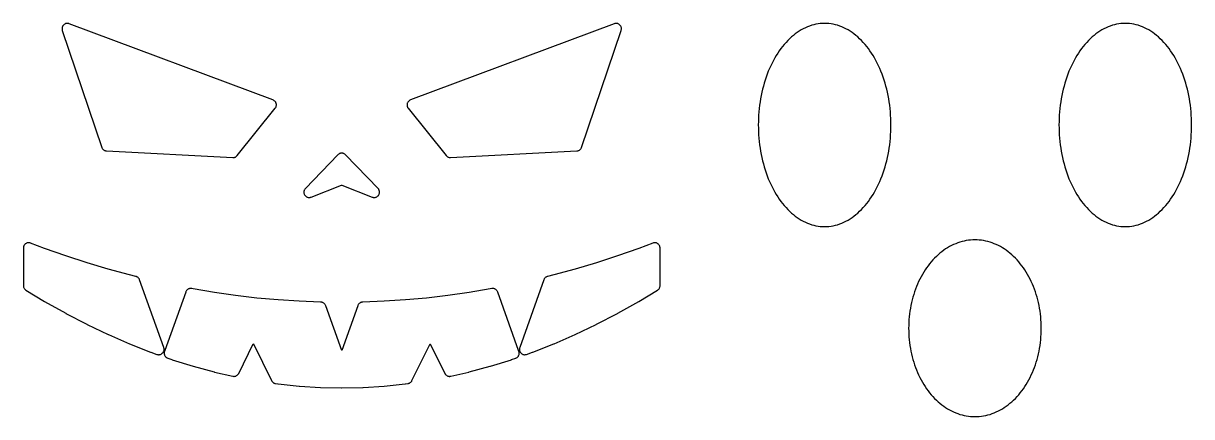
# Model space of a CAD drawing. Header units: millimetres. Extents: x 5 to 263, y 5 to 92.
# Drawn here: x 143.8 to 262.7, y 52.4 to 92.4 of the extents above; entities that cross this region are included whole.
import ezdxf

# ---------------------------------------------------------------- set-up
doc = ezdxf.new("R2010")
doc.units = ezdxf.units.MM

msp = doc.modelspace()

# ---------------------------------------------------------------- linework, layer by layer
at = {"layer": 'Schnitt'}
for points in [[(151.927, 79.551), (151.968, 79.516), (152.012, 79.486), (152.06, 79.46), (152.109, 79.44), (152.16, 79.424), (152.213, 79.413), (152.266, 79.407), (165.124, 78.739), (165.175, 78.739), (165.226, 78.743), (165.276, 78.753), (165.325, 78.767), (165.373, 78.785), (165.418, 78.809), (165.461, 78.836), (165.502, 78.867), (165.539, 78.902), (165.573, 78.94), (169.434, 83.759), (169.465, 83.802), (169.492, 83.848), (169.514, 83.897), (169.532, 83.948), (169.544, 84), (169.551, 84.053), (169.552, 84.107), (169.548, 84.161), (169.539, 84.213), (169.525, 84.265), (169.506, 84.315), (169.482, 84.363), (169.453, 84.408), (169.42, 84.451), (169.383, 84.489), (169.342, 84.524), (169.298, 84.555), (169.251, 84.581), (169.202, 84.602), (148.464, 92.366), (148.414, 92.382), (148.362, 92.393), (148.31, 92.399), (148.257, 92.4), (148.204, 92.396), (148.152, 92.386), (148.101, 92.372), (148.052, 92.352), (148.005, 92.328), (147.96, 92.299), (147.919, 92.266), (147.881, 92.23), (147.847, 92.189), (147.817, 92.146), (147.791, 92.099), (147.77, 92.051), (147.753, 92.001), (147.742, 91.949), (147.736, 91.896), (147.735, 91.843), (147.739, 91.791), (147.749, 91.739), (147.763, 91.688), (151.783, 79.774), (151.802, 79.724), (151.827, 79.676), (151.856, 79.631), (151.89, 79.589)], [(200.34, 79.46), (200.388, 79.486), (200.432, 79.516), (200.473, 79.551), (200.51, 79.589), (200.544, 79.631), (200.573, 79.676), (200.598, 79.724), (200.617, 79.774), (204.637, 91.688), (204.651, 91.739), (204.661, 91.791), (204.665, 91.843), (204.664, 91.896), (204.658, 91.949), (204.647, 92.001), (204.63, 92.051), (204.609, 92.099), (204.583, 92.146), (204.553, 92.189), (204.519, 92.23), (204.481, 92.266), (204.44, 92.299), (204.395, 92.328), (204.348, 92.352), (204.299, 92.372), (204.248, 92.386), (204.196, 92.396), (204.143, 92.4), (204.09, 92.399), (204.038, 92.393), (203.986, 92.382), (203.936, 92.366), (183.198, 84.602), (183.149, 84.581), (183.102, 84.555), (183.058, 84.524), (183.017, 84.489), (182.98, 84.451), (182.947, 84.408), (182.918, 84.363), (182.894, 84.315), (182.875, 84.265), (182.861, 84.213), (182.852, 84.161), (182.848, 84.107), (182.849, 84.053), (182.856, 84), (182.868, 83.948), (182.886, 83.897), (182.908, 83.848), (182.935, 83.802), (182.966, 83.759), (186.827, 78.94), (186.861, 78.902), (186.898, 78.867), (186.939, 78.836), (186.982, 78.809), (187.027, 78.785), (187.075, 78.767), (187.124, 78.753), (187.174, 78.743), (187.225, 78.739), (187.276, 78.739), (200.134, 79.407), (200.187, 79.413), (200.24, 79.424), (200.291, 79.44)], [(231.97, 84.069), (231.924, 84.4), (231.87, 84.729), (231.809, 85.054), (231.742, 85.377), (231.667, 85.696), (231.586, 86.011), (231.498, 86.322), (231.404, 86.628), (231.303, 86.929), (231.196, 87.225), (231.082, 87.516), (230.962, 87.8), (230.837, 88.079), (230.705, 88.351), (230.568, 88.616), (230.425, 88.874), (230.277, 89.125), (230.123, 89.369), (229.964, 89.604), (229.801, 89.832), (229.632, 90.051), (229.459, 90.261), (229.282, 90.463), (229.1, 90.656), (228.914, 90.839), (228.725, 91.013), (228.532, 91.178), (228.335, 91.333), (228.136, 91.477), (227.933, 91.612), (227.728, 91.737), (227.52, 91.851), (227.309, 91.954), (227.097, 92.047), (226.883, 92.13), (226.667, 92.201), (226.45, 92.262), (226.231, 92.311), (226.012, 92.35), (225.791, 92.378), (225.571, 92.394), (225.35, 92.4), (225.129, 92.394), (224.909, 92.378), (224.688, 92.35), (224.469, 92.311), (224.25, 92.262), (224.033, 92.201), (223.817, 92.13), (223.603, 92.047), (223.391, 91.954), (223.18, 91.851), (222.972, 91.737), (222.767, 91.612), (222.564, 91.477), (222.365, 91.333), (222.168, 91.178), (221.975, 91.013), (221.786, 90.839), (221.6, 90.656), (221.418, 90.463), (221.241, 90.261), (221.068, 90.051), (220.899, 89.832), (220.736, 89.604), (220.577, 89.369), (220.423, 89.125), (220.275, 88.874), (220.132, 88.616), (219.995, 88.351), (219.863, 88.079), (219.738, 87.8), (219.618, 87.516), (219.504, 87.225), (219.397, 86.929), (219.296, 86.628), (219.202, 86.322), (219.114, 86.011), (219.033, 85.696), (218.958, 85.377), (218.891, 85.054), (218.83, 84.729), (218.776, 84.4), (218.73, 84.069), (218.69, 83.736), (218.658, 83.401), (218.633, 83.064), (218.614, 82.727), (218.604, 82.389), (218.6, 82.05), (218.604, 81.711), (218.614, 81.373), (218.633, 81.036), (218.658, 80.699), (218.69, 80.364), (218.73, 80.031), (218.776, 79.7), (218.83, 79.371), (218.891, 79.046), (218.958, 78.723), (219.033, 78.404), (219.114, 78.089), (219.202, 77.778), (219.296, 77.472), (219.397, 77.171), (219.504, 76.875), (219.618, 76.584), (219.738, 76.3), (219.863, 76.021), (219.995, 75.749), (220.132, 75.484), (220.275, 75.226), (220.423, 74.975), (220.577, 74.731), (220.736, 74.496), (220.899, 74.268), (221.068, 74.049), (221.241, 73.839), (221.418, 73.637), (221.6, 73.444), (221.786, 73.261), (221.975, 73.087), (222.168, 72.922), (222.365, 72.767), (222.564, 72.623), (222.767, 72.488), (222.972, 72.363), (223.18, 72.249), (223.391, 72.146), (223.603, 72.053), (223.817, 71.97), (224.033, 71.899), (224.25, 71.838), (224.469, 71.789), (224.688, 71.75), (224.909, 71.722), (225.129, 71.706), (225.35, 71.7), (225.571, 71.706), (225.791, 71.722), (226.012, 71.75), (226.231, 71.789), (226.45, 71.838), (226.667, 71.899), (226.883, 71.97), (227.097, 72.053), (227.309, 72.146), (227.52, 72.249), (227.728, 72.363), (227.933, 72.488), (228.136, 72.623), (228.335, 72.767), (228.532, 72.922), (228.725, 73.087), (228.914, 73.261), (229.1, 73.444), (229.282, 73.637), (229.459, 73.839), (229.632, 74.049), (229.801, 74.268), (229.964, 74.496), (230.123, 74.731), (230.277, 74.975), (230.425, 75.226), (230.568, 75.484), (230.705, 75.749), (230.837, 76.021), (230.962, 76.3), (231.082, 76.584), (231.196, 76.875), (231.303, 77.171), (231.404, 77.472), (231.498, 77.778), (231.586, 78.089), (231.667, 78.404), (231.742, 78.723), (231.809, 79.046), (231.87, 79.371), (231.924, 79.7), (231.97, 80.031), (232.01, 80.364), (232.042, 80.699), (232.067, 81.036), (232.086, 81.373), (232.096, 81.711), (232.1, 82.05), (232.096, 82.389), (232.086, 82.727), (232.067, 83.064), (232.042, 83.401), (232.01, 83.736)], [(262.524, 84.4), (262.47, 84.729), (262.409, 85.054), (262.342, 85.377), (262.267, 85.696), (262.186, 86.011), (262.098, 86.322), (262.004, 86.628), (261.903, 86.929), (261.796, 87.225), (261.682, 87.516), (261.562, 87.8), (261.437, 88.079), (261.305, 88.351), (261.168, 88.616), (261.025, 88.874), (260.877, 89.125), (260.723, 89.369), (260.564, 89.604), (260.401, 89.832), (260.232, 90.051), (260.059, 90.261), (259.882, 90.463), (259.7, 90.656), (259.514, 90.839), (259.325, 91.013), (259.132, 91.178), (258.935, 91.333), (258.736, 91.477), (258.533, 91.612), (258.328, 91.737), (258.12, 91.851), (257.909, 91.954), (257.697, 92.047), (257.483, 92.13), (257.267, 92.201), (257.05, 92.262), (256.831, 92.311), (256.612, 92.35), (256.391, 92.378), (256.171, 92.394), (255.95, 92.4), (255.729, 92.394), (255.509, 92.378), (255.288, 92.35), (255.069, 92.311), (254.85, 92.262), (254.633, 92.201), (254.417, 92.13), (254.203, 92.047), (253.991, 91.954), (253.78, 91.851), (253.572, 91.737), (253.367, 91.612), (253.164, 91.477), (252.965, 91.333), (252.768, 91.178), (252.575, 91.013), (252.386, 90.839), (252.2, 90.656), (252.018, 90.463), (251.841, 90.261), (251.668, 90.051), (251.499, 89.832), (251.336, 89.604), (251.177, 89.369), (251.023, 89.125), (250.875, 88.874), (250.732, 88.616), (250.595, 88.351), (250.463, 88.079), (250.338, 87.8), (250.218, 87.516), (250.104, 87.225), (249.997, 86.929), (249.896, 86.628), (249.802, 86.322), (249.714, 86.011), (249.633, 85.696), (249.558, 85.377), (249.491, 85.054), (249.43, 84.729), (249.376, 84.4), (249.33, 84.069), (249.29, 83.736), (249.258, 83.401), (249.233, 83.064), (249.214, 82.727), (249.204, 82.389), (249.2, 82.05), (249.204, 81.711), (249.214, 81.373), (249.233, 81.036), (249.258, 80.699), (249.29, 80.364), (249.33, 80.031), (249.376, 79.7), (249.43, 79.371), (249.491, 79.046), (249.558, 78.723), (249.633, 78.404), (249.714, 78.089), (249.802, 77.778), (249.896, 77.472), (249.997, 77.171), (250.104, 76.875), (250.218, 76.584), (250.338, 76.3), (250.463, 76.021), (250.595, 75.749), (250.732, 75.484), (250.875, 75.226), (251.023, 74.975), (251.177, 74.731), (251.336, 74.496), (251.499, 74.268), (251.668, 74.049), (251.841, 73.839), (252.018, 73.637), (252.2, 73.444), (252.386, 73.261), (252.575, 73.087), (252.768, 72.922), (252.965, 72.767), (253.164, 72.623), (253.367, 72.488), (253.572, 72.363), (253.78, 72.249), (253.991, 72.146), (254.203, 72.053), (254.417, 71.97), (254.633, 71.899), (254.85, 71.838), (255.069, 71.789), (255.288, 71.75), (255.509, 71.722), (255.729, 71.706), (255.95, 71.7), (256.171, 71.706), (256.391, 71.722), (256.612, 71.75), (256.831, 71.789), (257.05, 71.838), (257.267, 71.899), (257.483, 71.97), (257.697, 72.053), (257.909, 72.146), (258.12, 72.249), (258.328, 72.363), (258.533, 72.488), (258.736, 72.623), (258.935, 72.767), (259.132, 72.922), (259.325, 73.087), (259.514, 73.261), (259.7, 73.444), (259.882, 73.637), (260.059, 73.839), (260.232, 74.049), (260.401, 74.268), (260.564, 74.496), (260.723, 74.731), (260.877, 74.975), (261.025, 75.226), (261.168, 75.484), (261.305, 75.749), (261.437, 76.021), (261.562, 76.3), (261.682, 76.584), (261.796, 76.875), (261.903, 77.171), (262.004, 77.472), (262.098, 77.778), (262.186, 78.089), (262.267, 78.404), (262.342, 78.723), (262.409, 79.046), (262.47, 79.371), (262.524, 79.7), (262.57, 80.031), (262.61, 80.364), (262.642, 80.699), (262.667, 81.036), (262.686, 81.373), (262.696, 81.711), (262.7, 82.05), (262.696, 82.389), (262.686, 82.727), (262.667, 83.064), (262.642, 83.401), (262.61, 83.736), (262.57, 84.069)], [(179.414, 74.674), (179.466, 74.667), (179.518, 74.665), (179.57, 74.669), (179.621, 74.677), (179.672, 74.69), (179.721, 74.708), (179.768, 74.731), (179.813, 74.758), (179.854, 74.79), (179.893, 74.825), (179.928, 74.864), (179.959, 74.906), (179.986, 74.95), (180.008, 74.998), (180.026, 75.047), (180.039, 75.097), (180.047, 75.149), (180.05, 75.201), (180.048, 75.253), (180.04, 75.305), (180.028, 75.356), (180.011, 75.405), (179.99, 75.453), (179.964, 75.498), (179.933, 75.54), (179.899, 75.58), (176.589, 79.022), (176.55, 79.059), (176.507, 79.092), (176.46, 79.12), (176.412, 79.144), (176.361, 79.163), (176.308, 79.177), (176.254, 79.185), (176.2, 79.187), (176.146, 79.185), (176.092, 79.177), (176.039, 79.163), (175.988, 79.144), (175.94, 79.12), (175.893, 79.092), (175.85, 79.059), (175.811, 79.022), (172.501, 75.58), (172.467, 75.54), (172.436, 75.498), (172.41, 75.453), (172.389, 75.405), (172.372, 75.356), (172.36, 75.305), (172.352, 75.253), (172.35, 75.201), (172.353, 75.149), (172.361, 75.097), (172.374, 75.047), (172.392, 74.998), (172.414, 74.95), (172.441, 74.906), (172.472, 74.864), (172.507, 74.825), (172.546, 74.79), (172.587, 74.758), (172.632, 74.731), (172.679, 74.708), (172.728, 74.69), (172.779, 74.677), (172.83, 74.669), (172.882, 74.665), (172.934, 74.667), (172.986, 74.674), (173.037, 74.686), (173.087, 74.702), (176.188, 75.912), (176.2, 75.916), (176.212, 75.912), (179.313, 74.702), (179.363, 74.686)], [(247.224, 63.394), (247.17, 63.679), (247.109, 63.963), (247.042, 64.243), (246.967, 64.52), (246.886, 64.794), (246.798, 65.064), (246.704, 65.331), (246.603, 65.593), (246.496, 65.85), (246.382, 66.103), (246.262, 66.35), (246.137, 66.592), (246.005, 66.829), (245.868, 67.06), (245.725, 67.284), (245.577, 67.502), (245.423, 67.714), (245.264, 67.919), (245.101, 68.117), (244.932, 68.307), (244.759, 68.49), (244.582, 68.666), (244.4, 68.833), (244.214, 68.993), (244.025, 69.144), (243.832, 69.287), (243.635, 69.422), (243.436, 69.548), (243.233, 69.665), (243.028, 69.773), (242.82, 69.872), (242.609, 69.962), (242.397, 70.043), (242.183, 70.115), (241.967, 70.177), (241.75, 70.23), (241.531, 70.273), (241.312, 70.307), (241.091, 70.331), (240.871, 70.345), (240.65, 70.35), (240.429, 70.345), (240.209, 70.331), (239.988, 70.307), (239.769, 70.273), (239.55, 70.23), (239.333, 70.177), (239.117, 70.115), (238.903, 70.043), (238.691, 69.962), (238.48, 69.872), (238.272, 69.773), (238.067, 69.665), (237.864, 69.548), (237.665, 69.422), (237.468, 69.287), (237.275, 69.144), (237.086, 68.993), (236.9, 68.833), (236.718, 68.666), (236.541, 68.49), (236.368, 68.307), (236.199, 68.117), (236.036, 67.919), (235.877, 67.714), (235.723, 67.502), (235.575, 67.284), (235.432, 67.06), (235.295, 66.829), (235.163, 66.592), (235.038, 66.35), (234.918, 66.103), (234.804, 65.85), (234.697, 65.593), (234.596, 65.331), (234.502, 65.064), (234.414, 64.794), (234.333, 64.52), (234.258, 64.243), (234.191, 63.963), (234.13, 63.679), (234.076, 63.394), (234.03, 63.106), (233.99, 62.816), (233.958, 62.525), (233.933, 62.232), (233.914, 61.939), (233.904, 61.644), (233.9, 61.35), (233.904, 61.056), (233.914, 60.761), (233.933, 60.468), (233.958, 60.175), (233.99, 59.884), (234.03, 59.594), (234.076, 59.306), (234.13, 59.021), (234.191, 58.737), (234.258, 58.457), (234.333, 58.18), (234.414, 57.906), (234.502, 57.636), (234.596, 57.369), (234.697, 57.107), (234.804, 56.85), (234.918, 56.597), (235.038, 56.35), (235.163, 56.108), (235.295, 55.871), (235.432, 55.64), (235.575, 55.416), (235.723, 55.198), (235.877, 54.986), (236.036, 54.781), (236.199, 54.583), (236.368, 54.393), (236.541, 54.21), (236.718, 54.034), (236.9, 53.867), (237.086, 53.707), (237.275, 53.556), (237.468, 53.413), (237.665, 53.278), (237.864, 53.152), (238.067, 53.035), (238.272, 52.927), (238.48, 52.828), (238.691, 52.738), (238.903, 52.657), (239.117, 52.585), (239.333, 52.523), (239.55, 52.47), (239.769, 52.427), (239.988, 52.393), (240.209, 52.369), (240.429, 52.355), (240.65, 52.35), (240.871, 52.355), (241.091, 52.369), (241.312, 52.393), (241.531, 52.427), (241.75, 52.47), (241.967, 52.523), (242.183, 52.585), (242.397, 52.657), (242.609, 52.738), (242.82, 52.828), (243.028, 52.927), (243.233, 53.035), (243.436, 53.152), (243.635, 53.278), (243.832, 53.413), (244.025, 53.556), (244.214, 53.707), (244.4, 53.867), (244.582, 54.034), (244.759, 54.21), (244.932, 54.393), (245.101, 54.583), (245.264, 54.781), (245.423, 54.986), (245.577, 55.198), (245.725, 55.416), (245.868, 55.64), (246.005, 55.871), (246.137, 56.108), (246.262, 56.35), (246.382, 56.597), (246.496, 56.85), (246.603, 57.107), (246.704, 57.369), (246.798, 57.636), (246.886, 57.906), (246.967, 58.18), (247.042, 58.457), (247.109, 58.737), (247.17, 59.021), (247.224, 59.306), (247.27, 59.594), (247.31, 59.884), (247.342, 60.175), (247.367, 60.468), (247.386, 60.761), (247.396, 61.056), (247.4, 61.35), (247.396, 61.644), (247.386, 61.939), (247.367, 62.232), (247.342, 62.525), (247.31, 62.816), (247.27, 63.106)], [(145.957, 69.487), (144.53, 70.025), (144.481, 70.041), (144.43, 70.052), (144.378, 70.058), (144.326, 70.06), (144.274, 70.056), (144.223, 70.047), (144.172, 70.033), (144.124, 70.015), (144.077, 69.991), (144.033, 69.964), (143.991, 69.932), (143.953, 69.897), (143.919, 69.858), (143.888, 69.815), (143.862, 69.771), (143.84, 69.723), (143.823, 69.674), (143.81, 69.623), (143.803, 69.572), (143.8, 69.52), (143.8, 65.691), (143.803, 65.636), (143.811, 65.581), (143.825, 65.527), (143.845, 65.476), (143.87, 65.426), (143.9, 65.379), (143.934, 65.335), (143.973, 65.296), (144.015, 65.26), (144.061, 65.229), (145.953, 64.088), (145.967, 64.079), (148.112, 62.875), (148.128, 62.867), (150.272, 61.751), (150.288, 61.743), (152.432, 60.718), (152.449, 60.71), (154.591, 59.774), (154.609, 59.767), (156.751, 58.92), (156.769, 58.914), (157.4, 58.691), (157.451, 58.675), (157.503, 58.665), (157.555, 58.66), (157.608, 58.66), (157.661, 58.666), (157.713, 58.676), (157.763, 58.692), (157.812, 58.712), (157.858, 58.737), (157.902, 58.766), (157.943, 58.8), (157.981, 58.837), (158.014, 58.878), (158.043, 58.922), (158.068, 58.969), (158.089, 59.018), (158.104, 59.068), (158.114, 59.12), (158.119, 59.173), (158.119, 59.226), (158.114, 59.278), (158.104, 59.33), (158.089, 59.381), (155.629, 66.287), (155.609, 66.336), (155.584, 66.383), (155.554, 66.427), (155.521, 66.468), (155.483, 66.506), (155.442, 66.54), (155.397, 66.569), (155.35, 66.594), (155.301, 66.615), (155.25, 66.63), (154.603, 66.79), (154.597, 66.791), (152.443, 67.379), (152.437, 67.381), (150.283, 68.025), (150.277, 68.027), (148.123, 68.727), (148.117, 68.729), (145.963, 69.485)], [(194.286, 59.12), (194.296, 59.068), (194.311, 59.018), (194.332, 58.969), (194.357, 58.922), (194.386, 58.878), (194.419, 58.837), (194.457, 58.8), (194.498, 58.766), (194.542, 58.737), (194.588, 58.712), (194.637, 58.692), (194.687, 58.676), (194.739, 58.666), (194.792, 58.66), (194.845, 58.66), (194.897, 58.665), (194.949, 58.675), (195, 58.691), (195.631, 58.914), (195.649, 58.92), (197.791, 59.767), (197.809, 59.774), (199.951, 60.71), (199.968, 60.718), (202.112, 61.743), (202.128, 61.751), (204.272, 62.867), (204.288, 62.875), (206.433, 64.079), (206.447, 64.088), (208.339, 65.229), (208.385, 65.26), (208.427, 65.296), (208.466, 65.335), (208.5, 65.379), (208.53, 65.426), (208.555, 65.476), (208.575, 65.527), (208.589, 65.581), (208.597, 65.636), (208.6, 65.691), (208.6, 69.52), (208.597, 69.572), (208.59, 69.623), (208.577, 69.674), (208.56, 69.723), (208.538, 69.771), (208.512, 69.815), (208.481, 69.858), (208.447, 69.897), (208.409, 69.932), (208.367, 69.964), (208.323, 69.991), (208.276, 70.015), (208.228, 70.033), (208.177, 70.047), (208.126, 70.056), (208.074, 70.06), (208.022, 70.058), (207.97, 70.052), (207.919, 70.041), (207.87, 70.025), (206.443, 69.487), (206.437, 69.485), (204.283, 68.729), (204.277, 68.727), (202.123, 68.027), (202.117, 68.025), (199.963, 67.381), (199.957, 67.379), (197.803, 66.791), (197.797, 66.79), (197.15, 66.63), (197.099, 66.615), (197.05, 66.594), (197.003, 66.569), (196.958, 66.54), (196.917, 66.506), (196.879, 66.468), (196.846, 66.427), (196.816, 66.383), (196.791, 66.336), (196.771, 66.287), (194.311, 59.381), (194.296, 59.33), (194.286, 59.278), (194.281, 59.226), (194.281, 59.173)], [(158.135, 58.819), (158.137, 58.767), (158.143, 58.716), (158.155, 58.666), (158.171, 58.617), (158.192, 58.57), (158.218, 58.525), (158.247, 58.483), (158.281, 58.443), (158.318, 58.407), (158.358, 58.375), (158.401, 58.347), (158.447, 58.323), (158.495, 58.303), (158.91, 58.156), (158.93, 58.15), (161.07, 57.482), (161.09, 57.476), (163.23, 56.898), (163.25, 56.893), (165.108, 56.468), (165.159, 56.459), (165.211, 56.454), (165.262, 56.455), (165.313, 56.461), (165.364, 56.471), (165.413, 56.486), (165.461, 56.506), (165.506, 56.531), (165.549, 56.559), (165.589, 56.592), (165.626, 56.628), (165.659, 56.668), (165.688, 56.71), (165.713, 56.755), (167.194, 59.759), (167.2, 59.769), (167.206, 59.759), (169.051, 56.016), (169.077, 55.97), (169.106, 55.927), (169.14, 55.887), (169.178, 55.851), (169.218, 55.818), (169.262, 55.789), (169.308, 55.765), (169.357, 55.745), (169.407, 55.73), (169.458, 55.72), (169.709, 55.684), (169.731, 55.681), (171.869, 55.459), (171.891, 55.457), (174.029, 55.323), (174.051, 55.322), (176.189, 55.278), (176.211, 55.278), (178.349, 55.322), (178.371, 55.323), (180.509, 55.457), (180.531, 55.459), (182.669, 55.681), (182.691, 55.684), (182.942, 55.72), (182.993, 55.73), (183.043, 55.745), (183.092, 55.765), (183.138, 55.789), (183.182, 55.818), (183.222, 55.851), (183.26, 55.887), (183.294, 55.927), (183.323, 55.97), (183.349, 56.016), (185.194, 59.759), (185.2, 59.769), (185.206, 59.759), (186.687, 56.755), (186.712, 56.71), (186.741, 56.668), (186.774, 56.628), (186.811, 56.592), (186.851, 56.559), (186.894, 56.531), (186.939, 56.506), (186.987, 56.486), (187.036, 56.471), (187.087, 56.461), (187.138, 56.455), (187.189, 56.454), (187.241, 56.459), (187.292, 56.468), (189.15, 56.893), (189.17, 56.898), (191.31, 57.476), (191.33, 57.482), (193.47, 58.15), (193.49, 58.156), (193.905, 58.303), (193.953, 58.323), (193.999, 58.347), (194.042, 58.375), (194.082, 58.407), (194.119, 58.443), (194.153, 58.483), (194.182, 58.525), (194.208, 58.57), (194.229, 58.617), (194.245, 58.666), (194.257, 58.716), (194.263, 58.767), (194.265, 58.819), (194.262, 58.87), (194.254, 58.921), (194.241, 58.971), (194.224, 59.02), (194.202, 59.067), (194.201, 59.069), (194.196, 59.081), (192.074, 65.037), (192.053, 65.088), (192.027, 65.136), (191.997, 65.182), (191.961, 65.224), (191.922, 65.262), (191.879, 65.296), (191.833, 65.325), (191.784, 65.35), (191.733, 65.37), (191.68, 65.384), (191.626, 65.393), (191.571, 65.396), (191.517, 65.394), (191.462, 65.386), (191.323, 65.359), (191.317, 65.358), (189.163, 64.994), (189.157, 64.993), (187.003, 64.685), (186.997, 64.684), (184.843, 64.432), (184.837, 64.431), (182.683, 64.236), (182.677, 64.235), (180.523, 64.095), (180.517, 64.095), (178.364, 64.011), (178.356, 64.011), (178.334, 64.01), (178.279, 64.007), (178.225, 63.998), (178.173, 63.983), (178.121, 63.964), (178.073, 63.939), (178.027, 63.91), (177.984, 63.875), (177.945, 63.837), (177.91, 63.795), (177.879, 63.75), (177.853, 63.702), (177.832, 63.651), (176.204, 59.081), (176.2, 59.07), (176.196, 59.081), (174.568, 63.651), (174.547, 63.702), (174.521, 63.75), (174.49, 63.795), (174.455, 63.837), (174.416, 63.875), (174.373, 63.91), (174.327, 63.939), (174.279, 63.964), (174.227, 63.983), (174.175, 63.998), (174.121, 64.007), (174.066, 64.01), (174.044, 64.011), (174.036, 64.011), (171.883, 64.095), (171.877, 64.095), (169.723, 64.235), (169.717, 64.236), (167.563, 64.431), (167.557, 64.432), (165.403, 64.684), (165.397, 64.685), (163.243, 64.993), (163.237, 64.994), (161.083, 65.358), (161.077, 65.359), (160.938, 65.386), (160.883, 65.394), (160.829, 65.396), (160.774, 65.393), (160.72, 65.384), (160.667, 65.37), (160.616, 65.35), (160.567, 65.325), (160.521, 65.296), (160.478, 65.262), (160.439, 65.224), (160.403, 65.182), (160.373, 65.136), (160.347, 65.088), (160.326, 65.037), (158.204, 59.081), (158.199, 59.069), (158.198, 59.067), (158.176, 59.02), (158.159, 58.971), (158.146, 58.921), (158.138, 58.87)]]:
    msp.add_lwpolyline(points, close=True, dxfattribs=at)

doc.saveas('drawing.dxf')
